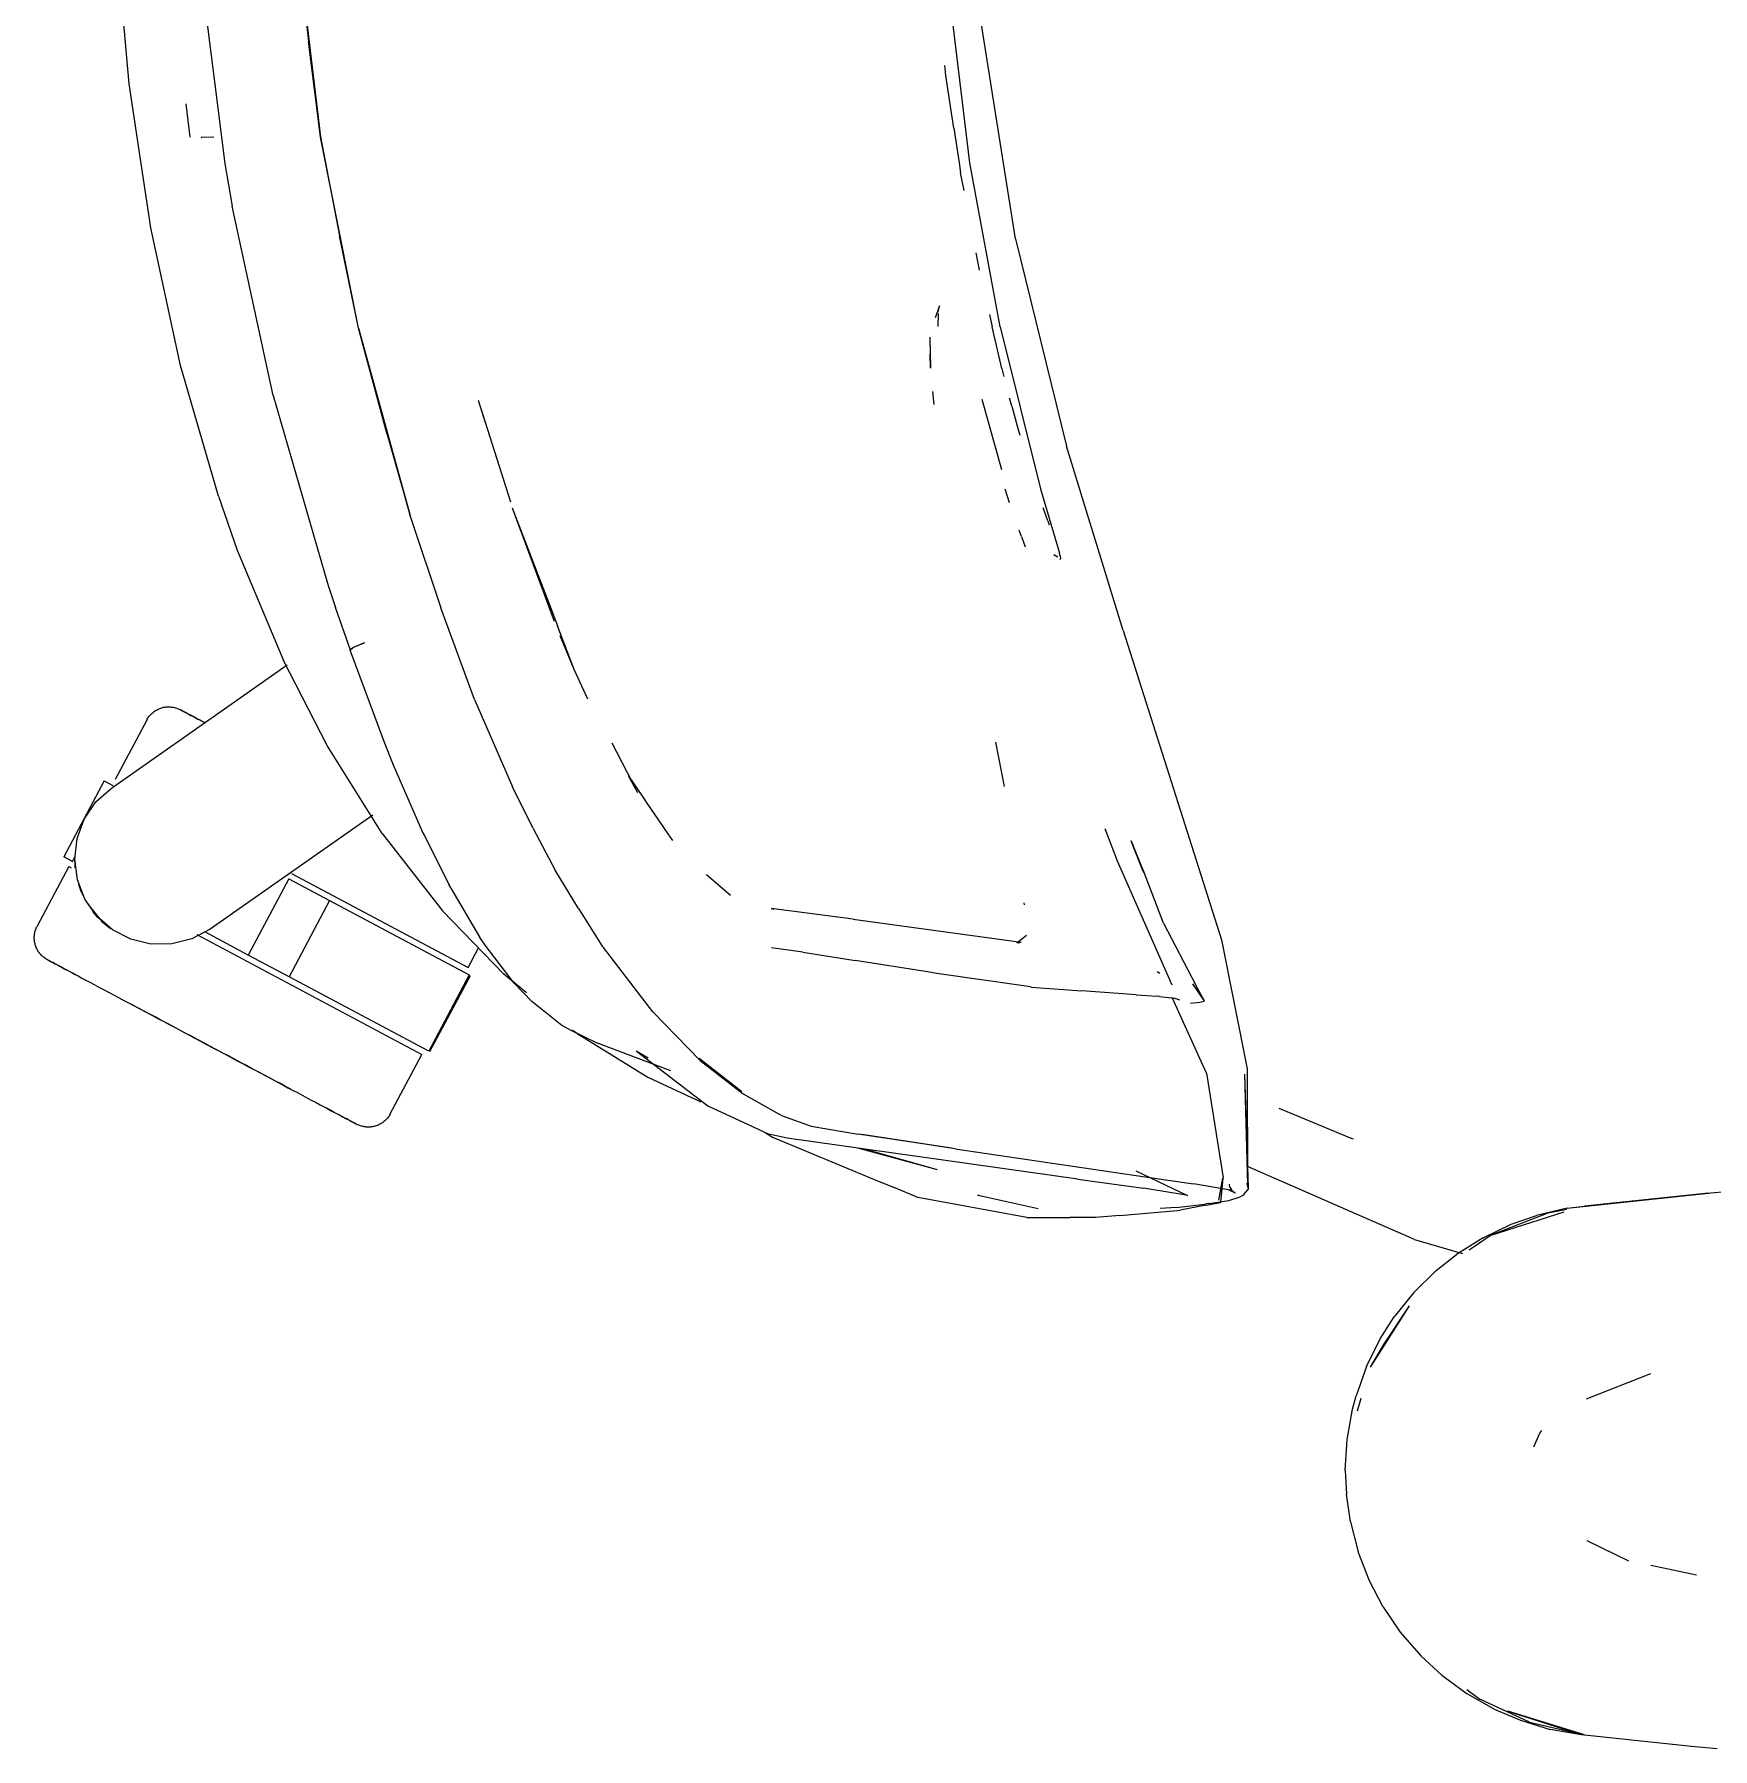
# Model space of a CAD drawing. Header units: millimetres. Extents: x 155927 to 326028, y -36033 to 97293.
# Drawn here: x 226864.6 to 227137.4, y 32861.7 to 33140.2 of the extents above; entities that cross this region are included whole.
import ezdxf

# ---------------------------------------------------------------- set-up
doc = ezdxf.new("R2010")
doc.units = ezdxf.units.MM
doc.header["$MEASUREMENT"] = 0
doc.layers.add('G-IMPT', color=8, linetype='CONTINUOUS', lineweight=9)
doc.layers.add('I-FURN', color=8, linetype='CONTINUOUS', lineweight=9)

msp = doc.modelspace()

# ---------------------------------------------------------------- linework, layer by layer
at = {"layer": 'G-IMPT'}
for p, q in [((226880.01, 33132.19), (226877.74, 33157.76)), ((226907.27, 33155.09), (226911.09, 33123.5)), ((226907.31, 33155.13), (226911.09, 33123.57)), ((226907.31, 33155.13), (226909.15, 33139.05)), ((226891.74, 33149.39), (226895.56, 33119.22)), ((227016.66, 33119.35), (227013.36, 33146.27)), ((227024.05, 33107), (227018.06, 33144.92)), ((226911.09, 33123.57), (226909.15, 33139.05)), ((227012.74, 33133.51), (227012.56, 33135.17)), ((226883.5, 33108.77), (226880.01, 33132.19)), ((227014.03, 33124.98), (227012.74, 33133.51)), ((226889.91, 33123.49), (226889.26, 33128.91)), ((226893.76, 33123.53), (226891.67, 33123.46)), ((226891.67, 33123.46), (226891.78, 33123.46)), ((226917.26, 33092.45), (226911.09, 33123.57)), ((226911.09, 33123.57), (226914.19, 33107.47)), ((226917.26, 33092.45), (226911.09, 33123.5)), ((227014.03, 33124.98), (227014.89, 33119.36)), ((226895.56, 33119.22), (226896.74, 33112.3)), ((227014.89, 33119.36), (227015.13, 33117.73)), ((227021.59, 33092.69), (227016.66, 33119.35)), ((227015.69, 33114.83), (227015.13, 33117.73)), ((226903.41, 33081.51), (226896.74, 33112.3)), ((226888.31, 33086.41), (226883.5, 33108.77)), ((226917.26, 33092.45), (226914.19, 33107.47)), ((227024.05, 33107), (227032.37, 33073.32)), ((227017.61, 33104.72), (227018.15, 33101.91)), ((227011.7, 33096.09), (227011.02, 33094.14)), ((227011.49, 33095.05), (227011.7, 33096.09)), ((227011.44, 33092.88), (227011.45, 33092.74)), ((227011.48, 33094.86), (227011.45, 33092.74)), ((227019.81, 33094.68), (227020.27, 33092.7)), ((227021.82, 33085.95), (227020.27, 33092.7)), ((226921.92, 33075.2), (226917.26, 33092.45)), ((226917.26, 33092.45), (226925.65, 33061.95)), ((226917.26, 33092.45), (226925.69, 33062.04)), ((227010.16, 33091.04), (227010.25, 33085.98)), ((227010.16, 33091.04), (227010.17, 33088.25)), ((227021.59, 33092.69), (227028.14, 33066.37)), ((227010.25, 33085.98), (227010.17, 33088.25)), ((226894.49, 33065.17), (226888.31, 33086.41)), ((227021.82, 33085.95), (227022.16, 33084.65)), ((227010.56, 33082.19), (227010.78, 33080.09)), ((226903.41, 33081.51), (226912.35, 33050.68)), ((226936.72, 33080.76), (226937.79, 33077.33)), ((226936.72, 33080.76), (226941.97, 33064.27)), ((227021.85, 33069.47), (227018.65, 33080.91)), ((227023.12, 33080.93), (227023.08, 33081.11)), ((227023.44, 33079.79), (227023.12, 33080.93)), ((227023.44, 33079.79), (227024.56, 33075.8)), ((226921.92, 33075.2), (226925.69, 33062.04)), ((227024.56, 33075.8), (227024.76, 33075.11)), ((227041.55, 33043.34), (227032.37, 33073.32)), ((226894.49, 33065.17), (226897.56, 33056.43)), ((227022.3, 33066.38), (227023.02, 33064.16)), ((227028.14, 33066.37), (227031.21, 33055.94)), ((226942.25, 33063.29), (226949.07, 33044.88)), ((226942.25, 33063.29), (226948.96, 33045.84)), ((227029.3, 33061.17), (227028.55, 33063.27)), ((226925.65, 33061.95), (226930.66, 33047.03)), ((227025.01, 33058.62), (227024.64, 33059.63)), ((227029.3, 33061.17), (227029.54, 33060.51)), ((227025.01, 33058.62), (227025.62, 33056.96)), ((226897.56, 33056.43), (226905.08, 33038.46)), ((227030.31, 33055.69), (227030.53, 33055.54)), ((227030.31, 33055.69), (227030.93, 33055.3)), ((227031.28, 33055.67), (227031.21, 33055.94)), ((227031.35, 33055.37), (227031.28, 33055.67)), ((227031.32, 33054.91), (227031.41, 33055.15)), ((227031.41, 33055.15), (227031.35, 33055.37)), ((226912.35, 33050.68), (226913.55, 33047.08)), ((226915.95, 33040.14), (226913.55, 33047.08)), ((226936.12, 33032.15), (226930.66, 33047.03)), ((226948.96, 33045.84), (226949.62, 33044.11)), ((226952.35, 33037.03), (226949.62, 33044.11)), ((227041.55, 33043.34), (227057.54, 32993.1)), ((226915.91, 33040.14), (226915.95, 33040.28)), ((226921.49, 33025.18), (226915.91, 33040.14)), ((226915.95, 33040.28), (226916.35, 33040.55)), ((226915.95, 33040.28), (226915.96, 33040.32)), ((226915.95, 33040.28), (226915.95, 33040.14)), ((226916.35, 33040.55), (226915.96, 33040.32)), ((226917.18, 33040.93), (226916.35, 33040.55)), ((226916.54, 33040.65), (226916.35, 33040.55)), ((226917.18, 33040.93), (226916.54, 33040.65)), ((226917.18, 33040.93), (226918.24, 33041.35)), ((226917.18, 33040.93), (226917.64, 33041.13)), ((226918.24, 33041.35), (226917.64, 33041.13)), ((226952.35, 33037.03), (226950.04, 33042.48)), ((226912.17, 33024.68), (226905.08, 33038.46)), ((226954.54, 33032.19), (226952.35, 33037.03)), ((226936.12, 33032.15), (226942.29, 33017.93)), ((226921.14, 33010.39), (226912.17, 33024.68)), ((226922.97, 33021.5), (226921.49, 33025.18)), ((226958.42, 33025.12), (226962.6, 33017.04)), ((227020.83, 33025.23), (227022.24, 33017.98)), ((226927.74, 33010.54), (226922.97, 33021.5)), ((226945.68, 33011.2), (226942.29, 33017.93)), ((226961.1, 33019.81), (226963.66, 33016.05)), ((226961.1, 33019.81), (226962.6, 33017.04)), ((226963.66, 33016.05), (226964.05, 33015.48)), ((226964.05, 33015.48), (226967.54, 33010.34)), ((226921.14, 33010.39), (226930.95, 32997.79)), ((226927.96, 33010.1), (226927.74, 33010.54)), ((226927.74, 33010.54), (226932.27, 33001.49)), ((226927.74, 33010.54), (226931.96, 33002.09)), ((226927.96, 33010.1), (226932.27, 33001.49)), ((226945.68, 33011.2), (226949.25, 33004.41)), ((226967.54, 33010.34), (226968.3, 33009.24)), ((227038.57, 33011.17), (227040.56, 33005.93)), ((227044.86, 33004.29), (227042.84, 33009.19)), ((227042.84, 33009.19), (227044.86, 33004.08)), ((227044.86, 33004.08), (227043.07, 33008.61)), ((226953.02, 32998.18), (226949.25, 33004.41)), ((226973.82, 33003.71), (226977.73, 33000.37)), ((227040.56, 33005.93), (227049.49, 32985.77)), ((227048.11, 32995.82), (227044.86, 33004.29)), ((226932.27, 33001.49), (226931.96, 33002.09)), ((226932.27, 33001.49), (226937, 32993.49)), ((226953.02, 32998.18), (226956.9, 32992.08)), ((226997.67, 32996.43), (226984.32, 32998.21)), ((226984.32, 32998.21), (226984.79, 32998.07)), ((227025.51, 32998.76), (227025.46, 32999.11)), ((226940.91, 32987.49), (226930.95, 32997.79)), ((226997.67, 32996.43), (227025, 32992.7)), ((227048.11, 32995.82), (227053.39, 32985.71)), ((226937.86, 32992.2), (226937, 32993.49)), ((227025.86, 32993.81), (227024.3, 32992.57)), ((227024.51, 32992.61), (227024.74, 32992.65)), ((227025, 32992.7), (227024.74, 32992.65)), ((227057.54, 32993.1), (227061.73, 32972.15)), ((226942.58, 32986.07), (226937.86, 32992.2)), ((226957.07, 32991.83), (226956.9, 32992.08)), ((226965.09, 32981.39), (226957.07, 32991.83)), ((226989.48, 32991.08), (226984.41, 32991.82)), ((226989.48, 32991.08), (226996.32, 32990.02)), ((226996.32, 32990.02), (226997.98, 32989.75)), ((227009.75, 32987.89), (226997.98, 32989.75)), ((226944.58, 32984.49), (226940.91, 32987.49)), ((227011.3, 32987.64), (227009.75, 32987.89)), ((227026.52, 32985.43), (227011.3, 32987.64)), ((227047.11, 32987.94), (227047.54, 32987.67)), ((226942.58, 32986.07), (226945.47, 32983.05)), ((227026.52, 32985.43), (227026.6, 32985.42)), ((227026.6, 32985.42), (227034.84, 32984.8)), ((227043.69, 32984.17), (227034.84, 32984.8)), ((227043.69, 32984.17), (227047.09, 32983.92)), ((227054.74, 32983.26), (227052.9, 32985.96)), ((227054.74, 32983.26), (227053.39, 32985.71)), ((226950.34, 32979.19), (226945.47, 32983.05)), ((226972.82, 32973.49), (226965.09, 32981.39)), ((227047.47, 32983.87), (227047.09, 32983.92)), ((227047.47, 32983.87), (227049.93, 32983.59)), ((227055.1, 32971.45), (227049.52, 32983.74)), ((227049.93, 32983.59), (227049.99, 32983.57)), ((227050.76, 32983.29), (227049.99, 32983.57)), ((227052.5, 32982.81), (227054.03, 32982.98)), ((227054.03, 32982.98), (227054.71, 32983.13)), ((227054.71, 32983.13), (227054.74, 32983.26)), ((227054.74, 32983.26), (227054.78, 32983.42)), ((226951.47, 32978.57), (226950.34, 32979.19)), ((226951.47, 32978.57), (226953.91, 32977.4)), ((226952.83, 32977.88), (226952.06, 32978.38)), ((226952.83, 32977.88), (226964.28, 32970.76)), ((226953.91, 32977.4), (226956.14, 32976.33)), ((226968.04, 32971.82), (226956.14, 32976.33)), ((226962.39, 32975.05), (226974.04, 32966.13)), ((226962.39, 32975.05), (226964.34, 32973.93)), ((226979.57, 32968.4), (226972.62, 32973.79)), ((226972.62, 32973.79), (226976.19, 32970.99)), ((226972.82, 32973.49), (226979.79, 32968.07)), ((226964.28, 32970.76), (226972.9, 32966.78)), ((226979.57, 32968.4), (226976.19, 32970.99)), ((227055.1, 32971.45), (227057.82, 32954.4)), ((227061.29, 32971.26), (227061.88, 32952.82)), ((227061.29, 32971.26), (227061.78, 32953.28)), ((227061.73, 32972.15), (227061.78, 32953.28)), ((226979.79, 32968.07), (226985.63, 32964.78)), ((226974.04, 32966.13), (226980.61, 32963.07)), ((226986.05, 32964.57), (226985.63, 32964.78)), ((226986.05, 32964.57), (226990.84, 32962.82)), ((227066.88, 32965.72), (227078.73, 32960.79)), ((226980.61, 32963.07), (226983.98, 32961.5)), ((226983.37, 32961.79), (226984.54, 32961.01)), ((226990.84, 32962.82), (226998.51, 32961.52)), ((226986.97, 32960.85), (226983.98, 32961.5)), ((226984.54, 32961.01), (227000.99, 32954.22)), ((227034.19, 32954.18), (226986.97, 32960.85)), ((227011.39, 32955.73), (226998.44, 32959.23)), ((227013.67, 32959.22), (226998.51, 32961.52)), ((227013.67, 32959.22), (226999.09, 32961.45)), ((227014.28, 32959.12), (226999.09, 32961.45)), ((227011.39, 32955.73), (226999.5, 32959.08)), ((227014.28, 32959.12), (227045.15, 32954.57)), ((227079, 32960.69), (227078.73, 32960.79)), ((227069.94, 32952.69), (227061.77, 32956.25)), ((227000.99, 32954.22), (227004.35, 32952.83)), ((227034.19, 32954.18), (227044.85, 32952.74)), ((227043.6, 32955.55), (227052.03, 32951.55)), ((227045.15, 32954.57), (227053, 32953.46)), ((227059.27, 32952.35), (227053, 32953.46)), ((227057.13, 32950.82), (227057.82, 32954.4)), ((227057.13, 32950.82), (227057.76, 32954.36)), ((227057.76, 32954.36), (227057.37, 32950.41)), ((227061.91, 32952.7), (227061.72, 32953.56)), ((227061.72, 32953.56), (227061.74, 32953.45)), ((227061.78, 32953.28), (227061.74, 32953.45)), ((227008.21, 32951.23), (227004.35, 32952.83)), ((227025.91, 32947.99), (227008.21, 32951.23)), ((227018.47, 32951.45), (227017.89, 32951.6)), ((227027.77, 32949.41), (227018.47, 32951.45)), ((227046.15, 32952.52), (227044.85, 32952.74)), ((227051.17, 32951.69), (227046.15, 32952.52)), ((227052.03, 32951.55), (227051.17, 32951.69)), ((227055.46, 32950.23), (227058.74, 32950.76)), ((227058.65, 32952.52), (227059.75, 32951.96)), ((227058.65, 32952.52), (227059.27, 32952.35)), ((227058.74, 32950.76), (227060.6, 32951.31)), ((227058.92, 32952.89), (227058.85, 32953.39)), ((227058.92, 32952.89), (227059.25, 32952.35)), ((227059.25, 32952.35), (227059.75, 32951.96)), ((227061.14, 32951.63), (227060.6, 32951.31)), ((227061.14, 32951.63), (227061.51, 32952.13)), ((227061.91, 32952.7), (227061.51, 32952.13)), ((227061.88, 32952.82), (227061.78, 32953.28)), ((227077.77, 32949.26), (227069.94, 32952.69)), ((227113.73, 32949.49), (227136.69, 32951.94)), ((227113.73, 32949.49), (227135.17, 32951.84)), ((227136.69, 32951.94), (227116.55, 32949.82)), ((227135.17, 32951.84), (227146.56, 32952.82)), ((227025.91, 32947.99), (227032.88, 32947.97)), ((227037.04, 32947.97), (227032.88, 32947.97)), ((227041, 32948.31), (227037.04, 32947.97)), ((227041, 32948.31), (227050.33, 32949.11)), ((227050.16, 32949.63), (227047.57, 32949.42)), ((227050.16, 32949.63), (227054.84, 32950.15)), ((227050.33, 32949.11), (227050.8, 32949.15)), ((227055.05, 32949.97), (227050.8, 32949.15)), ((227055.46, 32950.23), (227054.84, 32950.15)), ((227055.05, 32949.97), (227057.37, 32950.41)), ((227088.9, 32944.41), (227077.77, 32949.26)), ((227101.38, 32945.09), (227113.23, 32948.9)), ((227110.6, 32948.69), (227101.38, 32945.09)), ((227104.09, 32945.99), (227113.23, 32948.9)), ((227104.64, 32946.88), (227108.77, 32948.33)), ((227113.73, 32949.49), (227108.77, 32948.33)), ((227113.66, 32949.27), (227110.6, 32948.69)), ((227113.73, 32949.49), (227116.55, 32949.82)), ((227101.38, 32945.09), (227097.8, 32942.66)), ((227100.06, 32944.69), (227104.64, 32946.88)), ((227101.38, 32945.09), (227104.09, 32945.99)), ((227088.9, 32944.41), (227096.72, 32942.15)), ((227100.06, 32944.69), (227095.73, 32941.96)), ((227092.42, 32939.34), (227095.73, 32941.96)), ((227088.82, 32935.79), (227092.42, 32939.34)), ((227088.82, 32935.79), (227085.63, 32931.82)), ((227081.77, 32923.66), (227088.09, 32933.61)), ((227083.36, 32928.27), (227085.63, 32931.82)), ((227083.93, 32927.34), (227088.09, 32933.61)), ((227081.12, 32923.76), (227083.36, 32928.27)), ((227081.77, 32923.66), (227083.93, 32927.34)), ((227081.12, 32923.76), (227079.41, 32918.99)), ((227127.25, 32922.59), (227116.83, 32918.44)), ((227078.85, 32916.86), (227079.41, 32918.99)), ((227080.21, 32918.55), (227079.59, 32916.52)), ((227077.97, 32911.91), (227078.85, 32916.86)), ((227077.67, 32906.87), (227077.97, 32911.91)), ((227108.29, 32910.7), (227109.3, 32912.92)), ((227109.3, 32912.92), (227109.6, 32913.37)), ((227077.67, 32906.87), (227077.84, 32903.02)), ((227078.49, 32898.51), (227077.84, 32903.02)), ((227078.49, 32898.51), (227079.75, 32893.64)), ((227116.92, 32895.49), (227123.7, 32892.22)), ((227081.59, 32888.93), (227079.75, 32893.64)), ((227134.75, 32889.89), (227127.32, 32891.46)), ((227083.77, 32884.77), (227081.59, 32888.93)), ((227083.77, 32884.77), (227086.61, 32880.6)), ((227086.61, 32880.6), (227089.93, 32876.76)), ((227093.36, 32873.6), (227089.93, 32876.76)), ((227093.36, 32873.6), (227097.45, 32870.6)), ((227097.41, 32871.29), (227099.52, 32869.7)), ((227101.89, 32868.09), (227097.45, 32870.6)), ((227107.58, 32865.96), (227099.52, 32869.7)), ((227101.89, 32868.09), (227106.13, 32866.28)), ((227116.55, 32863.92), (227104.09, 32867.75)), ((227104.09, 32867.75), (227113.23, 32864.84)), ((227106.13, 32866.28), (227110.99, 32864.81)), ((227107.58, 32865.96), (227115.98, 32864.05)), ((227116.04, 32863.92), (227110.99, 32864.81)), ((227116.55, 32863.92), (227113.23, 32864.84)), ((227133.96, 32862.01), (227116.04, 32863.92)), ((227138.09, 32861.67), (227133.96, 32862.01))]:
    msp.add_line(p, q, dxfattribs=at)
at = {"layer": 'I-FURN'}
for p, q in [((226877.11, 33017.76), (226905.7, 33037.78)), ((226882.85, 33028.81), (226877.7, 33019.13)), ((226882.85, 33028.81), (226882.93, 33028.95)), ((226882.93, 33028.95), (226883.02, 33029.09)), ((226883.02, 33029.09), (226883.1, 33029.22)), ((226883.1, 33029.22), (226883.2, 33029.36)), ((226883.2, 33029.36), (226883.3, 33029.48)), ((226883.3, 33029.48), (226883.4, 33029.6)), ((226883.4, 33029.6), (226883.51, 33029.72)), ((226883.51, 33029.72), (226883.63, 33029.84)), ((226883.63, 33029.84), (226883.75, 33029.94)), ((226883.75, 33029.94), (226883.87, 33030.05)), ((226883.87, 33030.05), (226884, 33030.15)), ((226884, 33030.15), (226884.13, 33030.24)), ((226884.13, 33030.24), (226884.26, 33030.33)), ((226884.26, 33030.33), (226884.4, 33030.41)), ((226884.4, 33030.41), (226884.54, 33030.49)), ((226884.54, 33030.49), (226884.69, 33030.56)), ((226884.69, 33030.56), (226884.83, 33030.63)), ((226884.83, 33030.63), (226884.98, 33030.69)), ((226884.98, 33030.69), (226885.14, 33030.74)), ((226885.14, 33030.74), (226885.29, 33030.79)), ((226885.29, 33030.79), (226885.44, 33030.83)), ((226885.44, 33030.83), (226885.6, 33030.87)), ((226885.6, 33030.87), (226885.76, 33030.9)), ((226885.76, 33030.9), (226885.92, 33030.92)), ((226885.92, 33030.92), (226886.08, 33030.94)), ((226886.08, 33030.94), (226886.24, 33030.95)), ((226886.24, 33030.95), (226886.4, 33030.95)), ((226886.4, 33030.95), (226886.56, 33030.95)), ((226886.56, 33030.95), (226886.72, 33030.94)), ((226886.72, 33030.94), (226886.89, 33030.92)), ((226886.89, 33030.92), (226887.04, 33030.9)), ((226887.04, 33030.9), (226887.2, 33030.87)), ((226887.2, 33030.87), (226887.36, 33030.84)), ((226887.36, 33030.84), (226887.52, 33030.8)), ((226887.52, 33030.8), (226887.67, 33030.75)), ((226887.67, 33030.75), (226887.82, 33030.7)), ((226887.82, 33030.7), (226887.97, 33030.64)), ((226887.97, 33030.64), (226888.12, 33030.57)), ((226888.12, 33030.57), (226888.26, 33030.5)), ((226888.26, 33030.5), (226888.3, 33030.48)), ((226888.3, 33030.48), (226888.32, 33030.47)), ((226888.31, 33030.48), (226888.3, 33030.48)), ((226888.35, 33030.45), (226888.31, 33030.48)), ((226888.32, 33030.47), (226888.38, 33030.44)), ((226888.43, 33030.41), (226888.35, 33030.45)), ((226888.38, 33030.44), (226888.48, 33030.38)), ((226888.55, 33030.35), (226888.43, 33030.41)), ((226888.48, 33030.38), (226888.62, 33030.31)), ((226888.72, 33030.26), (226888.55, 33030.35)), ((226888.62, 33030.31), (226888.8, 33030.21)), ((226888.92, 33030.15), (226888.72, 33030.26)), ((226888.8, 33030.21), (226889.02, 33030.1)), ((226889.16, 33030.02), (226888.92, 33030.15)), ((226889.02, 33030.1), (226889.28, 33029.96)), ((226889.44, 33029.88), (226889.16, 33030.02)), ((226889.28, 33029.96), (226889.58, 33029.8)), ((226889.76, 33029.71), (226889.44, 33029.88)), ((226889.58, 33029.8), (226889.91, 33029.62)), ((226890.11, 33029.52), (226889.76, 33029.71)), ((226889.91, 33029.62), (226890.29, 33029.42)), ((226890.5, 33029.31), (226890.11, 33029.52)), ((226890.29, 33029.42), (226890.7, 33029.21)), ((226890.93, 33029.08), (226890.5, 33029.31)), ((226890.7, 33029.21), (226891.14, 33028.97)), ((226891.4, 33028.83), (226890.93, 33029.08)), ((226891.14, 33028.97), (226891.63, 33028.71)), ((226891.9, 33028.57), (226891.4, 33028.83)), ((226891.63, 33028.71), (226892.14, 33028.44)), ((226892.44, 33028.28), (226891.9, 33028.57)), ((226875.95, 33018.92), (226869.38, 33006.56)), ((226874.6, 33015.51), (226877.11, 33017.76)), ((226875.95, 33018.92), (226877.35, 33018.18)), ((226877.35, 33018.18), (226877.26, 33018.23)), ((226872.7, 33012.72), (226874.6, 33015.51)), ((226871.53, 33009.56), (226872.7, 33012.72)), ((226919.59, 33013.35), (226893.16, 32994.84)), ((226871.14, 33006.21), (226871.53, 33009.56)), ((226870.77, 33005.82), (226869.38, 33006.56)), ((226870.77, 33005.82), (226871.18, 33006.58)), ((226870.19, 33005), (226865.04, 32995.31)), ((226870.19, 33005), (226870.57, 33004.8)), ((226870.69, 33005.87), (226870.77, 33005.82)), ((226871.57, 33002.86), (226871.14, 33006.21)), ((226906.4, 33003.87), (226935.09, 32988.61)), ((226872.79, 32999.72), (226871.57, 33002.86)), ((226905.93, 33002.99), (226899.36, 32990.62)), ((226905.93, 33002.99), (226912.57, 32999.46)), ((226874.73, 32996.95), (226872.79, 32999.72)), ((226873.27, 32998.87), (226875.56, 32996.09)), ((226912.57, 32999.46), (226906, 32987.09)), ((226912.57, 32999.46), (226935.28, 32987.38)), ((226864.95, 32995.13), (226865.02, 32995.28)), ((226865.02, 32995.28), (226865.04, 32995.31)), ((226877.27, 32994.73), (226874.73, 32996.95)), ((226875.56, 32996.09), (226876.98, 32994.94)), ((226864.57, 32993.57), (226864.58, 32993.74)), ((226864.57, 32993.41), (226864.57, 32993.57)), ((226864.57, 32993.25), (226864.57, 32993.41)), ((226864.58, 32993.09), (226864.57, 32993.25)), ((226864.58, 32993.74), (226864.6, 32993.9)), ((226864.6, 32992.93), (226864.58, 32993.09)), ((226864.6, 32993.9), (226864.62, 32994.06)), ((226864.62, 32992.77), (226864.6, 32992.93)), ((226864.62, 32994.06), (226864.65, 32994.21)), ((226864.65, 32992.61), (226864.62, 32992.77)), ((226864.65, 32994.21), (226864.68, 32994.37)), ((226864.69, 32992.46), (226864.65, 32992.61)), ((226864.68, 32994.37), (226864.72, 32994.53)), ((226864.73, 32992.3), (226864.69, 32992.46)), ((226864.72, 32994.53), (226864.77, 32994.68)), ((226864.77, 32994.68), (226864.82, 32994.83)), ((226864.82, 32994.83), (226864.88, 32994.98)), ((226864.88, 32994.98), (226864.95, 32995.13)), ((226880.26, 32993.19), (226877.27, 32994.73)), ((226883.54, 32992.4), (226880.26, 32993.19)), ((226886.92, 32992.42), (226883.54, 32992.4)), ((226890.19, 32993.25), (226886.92, 32992.42)), ((226893.16, 32994.84), (226890.19, 32993.25)), ((226890.98, 32993.95), (226927.58, 32974.48)), ((226899.36, 32990.62), (226892.3, 32994.38)), ((226864.78, 32992.15), (226864.73, 32992.3)), ((226864.83, 32991.99), (226864.78, 32992.15)), ((226864.89, 32991.84), (226864.83, 32991.99)), ((226864.96, 32991.7), (226864.89, 32991.84)), ((226865.03, 32991.55), (226864.96, 32991.7)), ((226865.11, 32991.41), (226865.03, 32991.55)), ((226865.19, 32991.27), (226865.11, 32991.41)), ((226865.28, 32991.14), (226865.19, 32991.27)), ((226865.37, 32991.01), (226865.28, 32991.14)), ((226865.47, 32990.88), (226865.37, 32991.01)), ((226865.58, 32990.76), (226865.47, 32990.88)), ((226865.68, 32990.64), (226865.58, 32990.76)), ((226865.8, 32990.52), (226865.68, 32990.64)), ((226865.92, 32990.42), (226865.8, 32990.52)), ((226866.04, 32990.31), (226865.92, 32990.42)), ((226866.16, 32990.21), (226866.04, 32990.31)), ((226866.3, 32990.12), (226866.16, 32990.21)), ((226866.43, 32990.03), (226866.3, 32990.12)), ((226866.57, 32989.94), (226866.43, 32990.03)), ((226866.71, 32989.86), (226866.57, 32989.94)), ((226866.76, 32989.84), (226866.71, 32989.86)), ((226866.71, 32989.86), (226866.71, 32989.86)), ((226866.71, 32989.86), (226866.73, 32989.85)), ((226866.73, 32989.85), (226866.79, 32989.82)), ((226866.84, 32989.79), (226866.76, 32989.84)), ((226866.79, 32989.82), (226866.89, 32989.77)), ((226866.96, 32989.73), (226866.84, 32989.79)), ((226866.89, 32989.77), (226867.03, 32989.69)), ((226867.12, 32989.64), (226866.96, 32989.73)), ((226867.03, 32989.69), (226867.21, 32989.6)), ((226867.32, 32989.54), (226867.12, 32989.64)), ((226906, 32987.09), (226899.36, 32990.62)), ((226935.09, 32988.61), (226936.77, 32991.77)), ((226867.21, 32989.6), (226867.43, 32989.48)), ((226867.56, 32989.41), (226867.32, 32989.54)), ((226867.43, 32989.48), (226867.69, 32989.34)), ((226867.84, 32989.26), (226867.56, 32989.41)), ((226867.69, 32989.34), (226867.98, 32989.18)), ((226868.16, 32989.09), (226867.84, 32989.26)), ((226867.98, 32989.18), (226868.32, 32989.01)), ((226868.52, 32988.9), (226868.16, 32989.09)), ((226868.32, 32989.01), (226868.69, 32988.81)), ((226868.91, 32988.69), (226868.52, 32988.9)), ((226868.69, 32988.81), (226869.1, 32988.59)), ((226869.34, 32988.46), (226868.91, 32988.69)), ((226869.1, 32988.59), (226869.55, 32988.35)), ((226869.8, 32988.22), (226869.34, 32988.46)), ((226869.55, 32988.35), (226870.03, 32988.1)), ((226870.3, 32987.95), (226869.8, 32988.22)), ((226870.03, 32988.1), (226870.55, 32987.82)), ((226870.84, 32987.67), (226870.3, 32987.95)), ((226870.55, 32987.82), (226871.1, 32987.53)), ((226871.41, 32987.36), (226870.84, 32987.67)), ((226871.1, 32987.53), (226871.68, 32987.22)), ((226871.68, 32987.22), (226872.3, 32986.89)), ((226872.3, 32986.89), (226872.95, 32986.55)), ((226928.71, 32975.02), (226906, 32987.09)), ((226935.28, 32987.38), (226928.71, 32975.02)), ((226928.88, 32974.93), (226935.45, 32987.29)), ((226872.95, 32986.55), (226873.62, 32986.19)), ((226873.62, 32986.19), (226874.33, 32985.81)), ((226874.33, 32985.81), (226875.07, 32985.42)), ((226875.07, 32985.42), (226875.83, 32985.01)), ((226875.83, 32985.01), (226876.62, 32984.59)), ((226876.62, 32984.59), (226877.43, 32984.16)), ((226877.43, 32984.16), (226878.26, 32983.72)), ((226878.26, 32983.72), (226879.12, 32983.26)), ((226879.12, 32983.26), (226880, 32982.8)), ((226880, 32982.8), (226880.89, 32982.32)), ((226881.38, 32982.06), (226880.48, 32982.54)), ((226880.89, 32982.32), (226881.81, 32981.84)), ((226882.31, 32981.57), (226881.38, 32982.06)), ((226881.81, 32981.84), (226882.74, 32981.34)), ((226883.24, 32981.07), (226882.31, 32981.57)), ((226882.74, 32981.34), (226883.68, 32980.84)), ((226884.2, 32980.56), (226883.24, 32981.07)), ((226883.68, 32980.84), (226884.64, 32980.33)), ((226885.16, 32980.05), (226884.2, 32980.56)), ((226884.64, 32980.33), (226885.61, 32979.81)), ((226886.13, 32979.53), (226885.16, 32980.05)), ((226885.61, 32979.81), (226886.59, 32979.29)), ((226887.12, 32979.01), (226886.13, 32979.53)), ((226886.59, 32979.29), (226887.57, 32978.77)), ((226888.11, 32978.48), (226887.12, 32979.01)), ((226887.57, 32978.77), (226888.57, 32978.24)), ((226889.11, 32977.95), (226888.11, 32978.48)), ((226888.57, 32978.24), (226889.57, 32977.71)), ((226890.11, 32977.42), (226889.11, 32977.95)), ((226889.57, 32977.71), (226890.57, 32977.18)), ((226891.11, 32976.89), (226890.11, 32977.42)), ((226890.57, 32977.18), (226891.57, 32976.64)), ((226892.12, 32976.35), (226891.11, 32976.89)), ((226891.57, 32976.64), (226892.58, 32976.11)), ((226893.12, 32975.82), (226892.12, 32976.35)), ((226892.58, 32976.11), (226893.58, 32975.57)), ((226894.12, 32975.29), (226893.12, 32975.82)), ((226893.58, 32975.57), (226894.58, 32975.04)), ((226895.12, 32974.75), (226894.12, 32975.29)), ((226894.58, 32975.04), (226895.58, 32974.51)), ((226896.12, 32974.23), (226895.12, 32974.75)), ((226895.58, 32974.51), (226896.57, 32973.98)), ((226897.1, 32973.7), (226896.12, 32974.23)), ((226896.57, 32973.98), (226897.56, 32973.46)), ((226898.08, 32973.18), (226897.1, 32973.7)), ((226897.56, 32973.46), (226898.53, 32972.94)), ((226899.05, 32972.67), (226898.08, 32973.18)), ((226898.53, 32972.94), (226899.49, 32972.43)), ((226922.43, 32964.8), (226927.58, 32974.48)), ((226900.01, 32972.16), (226899.05, 32972.67)), ((226899.49, 32972.43), (226900.45, 32971.92)), ((226900.95, 32971.65), (226900.01, 32972.16)), ((226900.45, 32971.92), (226901.38, 32971.43)), ((226901.88, 32971.16), (226900.95, 32971.65)), ((226901.38, 32971.43), (226902.31, 32970.94)), ((226902.8, 32970.67), (226901.88, 32971.16)), ((226902.31, 32970.94), (226903.21, 32970.45)), ((226903.69, 32970.2), (226902.8, 32970.67)), ((226903.21, 32970.45), (226904.1, 32969.98)), ((226904.57, 32969.73), (226903.69, 32970.2)), ((226904.1, 32969.98), (226904.97, 32969.52)), ((226905.43, 32969.28), (226904.57, 32969.73)), ((226904.97, 32969.52), (226905.81, 32969.07)), ((226906.26, 32968.83), (226905.43, 32969.28)), ((226905.81, 32969.07), (226906.64, 32968.63)), ((226906.64, 32968.63), (226907.44, 32968.21)), ((226907.44, 32968.21), (226908.21, 32967.79)), ((226908.21, 32967.79), (226908.96, 32967.39)), ((226908.96, 32967.39), (226909.69, 32967.01)), ((226909.69, 32967.01), (226910.38, 32966.64)), ((226910.38, 32966.64), (226911.04, 32966.29)), ((226911.04, 32966.29), (226911.68, 32965.95)), ((226911.68, 32965.95), (226912.28, 32965.63)), ((226912.59, 32965.47), (226912.01, 32965.78)), ((226912.28, 32965.63), (226912.85, 32965.33)), ((226913.14, 32965.17), (226912.59, 32965.47)), ((226912.85, 32965.33), (226913.38, 32965.04)), ((226913.66, 32964.9), (226913.14, 32965.17)), ((226913.38, 32965.04), (226913.89, 32964.78)), ((226914.14, 32964.64), (226913.66, 32964.9)), ((226913.89, 32964.78), (226914.35, 32964.53)), ((226914.59, 32964.4), (226914.14, 32964.64)), ((226922.35, 32964.66), (226922.27, 32964.52)), ((226922.43, 32964.8), (226922.35, 32964.66)), ((226914.35, 32964.53), (226914.78, 32964.3)), ((226915, 32964.19), (226914.59, 32964.4)), ((226914.78, 32964.3), (226915.17, 32964.09)), ((226915.37, 32963.99), (226915, 32964.19)), ((226915.17, 32964.09), (226915.53, 32963.9)), ((226915.71, 32963.81), (226915.37, 32963.99)), ((226915.53, 32963.9), (226915.85, 32963.74)), ((226916, 32963.65), (226915.71, 32963.81)), ((226915.85, 32963.74), (226916.13, 32963.59)), ((226916.26, 32963.51), (226916, 32963.65)), ((226916.13, 32963.59), (226916.37, 32963.46)), ((226916.48, 32963.4), (226916.26, 32963.51)), ((226916.37, 32963.46), (226916.57, 32963.35)), ((226916.66, 32963.3), (226916.48, 32963.4)), ((226916.57, 32963.35), (226916.73, 32963.27)), ((226916.8, 32963.23), (226916.66, 32963.3)), ((226916.73, 32963.27), (226916.85, 32963.2)), ((226916.9, 32963.17), (226916.8, 32963.23)), ((226916.85, 32963.2), (226916.93, 32963.16)), ((226916.96, 32963.14), (226916.9, 32963.17)), ((226916.93, 32963.16), (226916.98, 32963.13)), ((226916.98, 32963.13), (226916.96, 32963.14)), ((226917.02, 32963.11), (226916.98, 32963.13)), ((226916.98, 32963.13), (226916.98, 32963.13)), ((226917.17, 32963.04), (226917.02, 32963.11)), ((226917.31, 32962.97), (226917.17, 32963.04)), ((226917.46, 32962.92), (226917.31, 32962.97)), ((226917.61, 32962.86), (226917.46, 32962.92)), ((226917.77, 32962.81), (226917.61, 32962.86)), ((226917.92, 32962.77), (226917.77, 32962.81)), ((226918.08, 32962.74), (226917.92, 32962.77)), ((226918.24, 32962.71), (226918.08, 32962.74)), ((226918.4, 32962.69), (226918.24, 32962.71)), ((226918.56, 32962.67), (226918.4, 32962.69)), ((226918.72, 32962.66), (226918.56, 32962.67)), ((226918.88, 32962.66), (226918.72, 32962.66)), ((226919.04, 32962.66), (226918.88, 32962.66)), ((226919.2, 32962.67), (226919.04, 32962.66)), ((226919.37, 32962.69), (226919.2, 32962.67)), ((226919.52, 32962.71), (226919.37, 32962.69)), ((226919.68, 32962.74), (226919.52, 32962.71)), ((226919.84, 32962.78), (226919.68, 32962.74)), ((226920, 32962.82), (226919.84, 32962.78)), ((226920.15, 32962.87), (226920, 32962.82)), ((226920.3, 32962.92), (226920.15, 32962.87)), ((226920.45, 32962.98), (226920.3, 32962.92)), ((226920.6, 32963.05), (226920.45, 32962.98)), ((226920.74, 32963.12), (226920.6, 32963.05)), ((226920.88, 32963.2), (226920.74, 32963.12)), ((226921.02, 32963.28), (226920.88, 32963.2)), ((226921.16, 32963.37), (226921.02, 32963.28)), ((226921.29, 32963.46), (226921.16, 32963.37)), ((226921.41, 32963.56), (226921.29, 32963.46)), ((226921.54, 32963.67), (226921.41, 32963.56)), ((226921.66, 32963.77), (226921.54, 32963.67)), ((226921.77, 32963.89), (226921.66, 32963.77)), ((226921.88, 32964.01), (226921.77, 32963.89)), ((226921.99, 32964.13), (226921.88, 32964.01)), ((226922.09, 32964.26), (226921.99, 32964.13)), ((226922.18, 32964.39), (226922.09, 32964.26)), ((226922.27, 32964.52), (226922.18, 32964.39))]:
    msp.add_line(p, q, dxfattribs=at)
for points in [[(226871.24, 33004.77), (226871.21, 33005.14), (226871.17, 33005.81), (226871.17, 33006.34), (226871.18, 33006.58)], [(226875.21, 32996.43), (226874.81, 32996.83), (226874.44, 32997.25), (226874.11, 32997.67)]]:
    msp.add_open_spline(points, degree=3, dxfattribs=at)
msp.add_open_spline([(226872.51, 33000.27), (226872.43, 33000.43), (226872.15, 33001.04), (226871.93, 33001.64), (226871.8, 33002.09)], degree=3, knots=[-0.5319761, -0.5319761, -0.5319761, -0.5319761, -0.5, -0.4051498, -0.4051498, -0.4051498, -0.4051498], dxfattribs=at)

doc.saveas('drawing.dxf')
